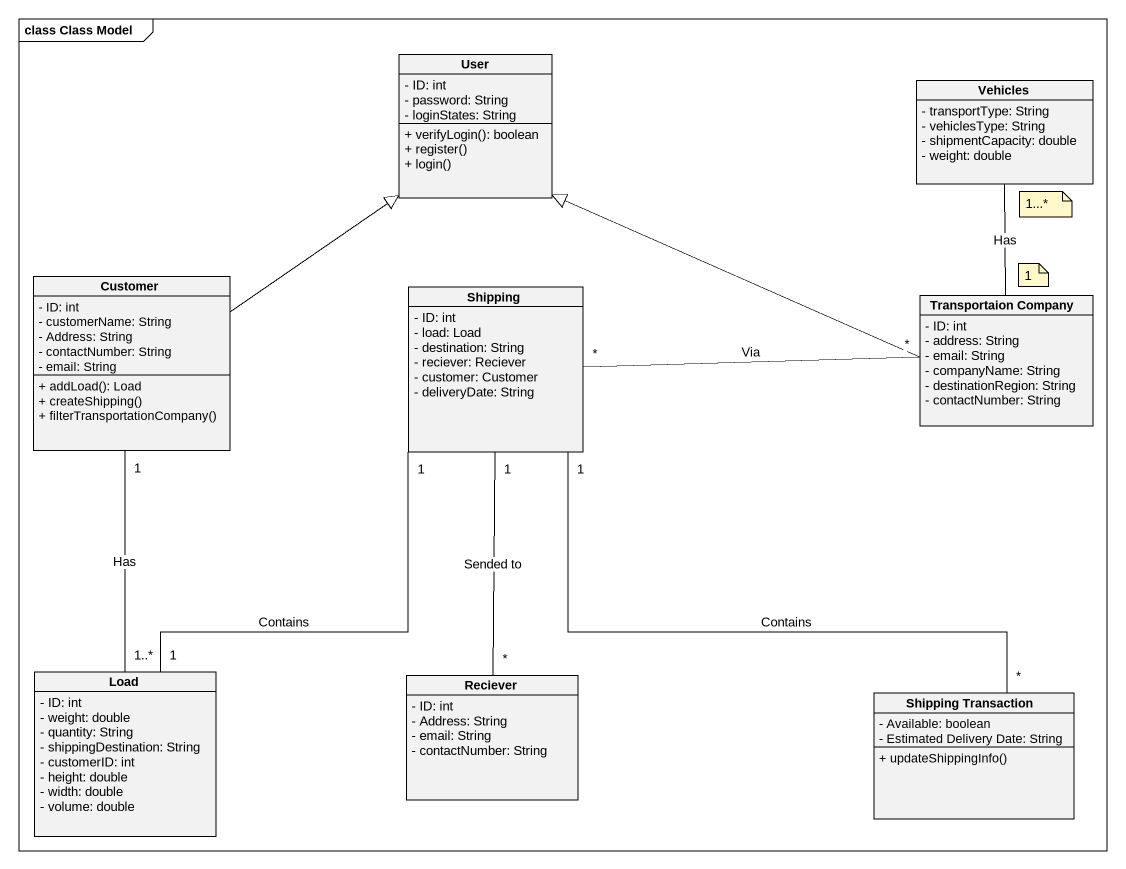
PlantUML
@startuml
mainframe class Class Model
hide circle
hide empty members
skinparam classAttributeIconSize 0
class User {
  - ID: int
  - password: String
  - loginStates: String
  + verifyLogin(): boolean
  + register()
  + login()
}
class Vehicles {
  - transportType: String
  - vehiclesType: String
  - shipmentCapacity: double
  - weight: double
}
class Customer {
  - ID: int
  - customerName: String
  - Address: String
  - contactNumber: String
  - email: String
  + addLoad(): Load
  + createShipping()
  + filterTransportationCompany()
}
class Shipping {
  - ID: int
  - load: Load
  - destination: String
  - reciever: Reciever
  - customer: Customer
  - deliveryDate: String
}
class "Transportaion Company" as Transportaion_Company {
  - ID: int
  - address: String
  - email: String
  - companyName: String
  - destinationRegion: String
  - contactNumber: String
}
class Load {
  - ID: int
  - weight: double
  - quantity: String
  - shippingDestination: String
  - customerID: int
  - height: double
  - width: double
  - volume: double
}
class Reciever {
  - ID: int
  - Address: String
  - email: String
  - contactNumber: String
}
class "Shipping Transaction" as Shipping_Transaction {
  - Available: boolean
  - Estimated Delivery Date: String
  + updateShippingInfo()
}
Customer -up-|> User
Customer "1" -- "1..*" Load : Has
Shipping "*" -right- "*" Transportaion_Company : Via
Shipping "1" -- "*" Reciever : Sended to
Shipping "1" -- "*" Shipping_Transaction : Contains
Transportaion_Company -left-|> User
Transportaion_Company -up- Vehicles : Has
Load "1" -up- "1" Shipping : Contains
note as N1
  1...*
end note
note as N2
  1
end note
@enduml
